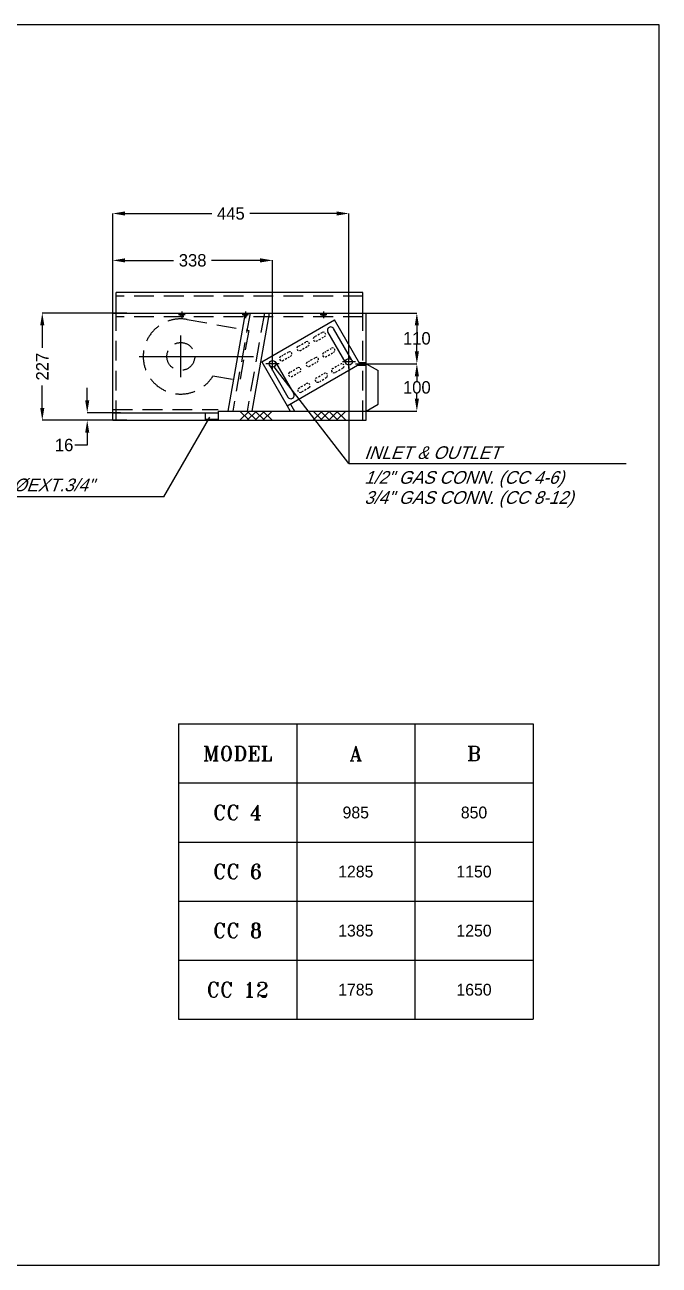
# Model space of a CAD drawing. Extents: x 462150 to 593348, y 35809 to 85242.
# Drawn here: x 475893 to 476966, y 48555 to 50655 of the extents above; entities that cross this region are included whole.
import ezdxf
from ezdxf.enums import TextEntityAlignment as Align

# ---------------------------------------------------------------- set-up
doc = ezdxf.new("R2010")
doc.units = 0
doc.header["$LTSCALE"] = 500
doc.header["$MEASUREMENT"] = 0
for name, pattern in [('CENTER', [2, 1.25, -0.25, 0.25, -0.25]), ('DASHDOT', [1, 0.5, -0.25, 0, -0.25]), ('DSH1', [0.101, 0.067, -0.034])]:
    doc.linetypes.add(name, pattern=pattern)
for name, color, linetype in [('M_AHU', 40, 'Continuous'), ('M_ARCH', 7, 'Continuous'), ('M_DISTANCE', 30, 'Continuous'), ('M_ROMANT120', 7, 'Continuous'), ('M_SIZE', 2, 'Continuous'), ('MLEROY80', 2, 'Continuous')]:
    doc.layers.add(name, color=color, linetype=linetype)
doc.styles.add('MLEROY80', font='stencil', dxfattribs={"oblique": 20, "height": 210})
doc.styles.add('romant', font='romant.shx', dxfattribs={"width": 0.8, "height": 500})
doc.dimstyles.new('M_A_HAMID', dxfattribs={"dimscale": 0, "dimtxt": 105, "dimasz": 105, "dimexe": 0.18, "dimexo": 0.625, "dimtad": 0, "dimtih": 1, "dimtoh": 1, "dimdec": 0, "dimzin": 0, "dimdsep": 46, "dimtxsty": 'Standard', "dimcen": 0.09, "dimclrt": 256, "dimadec": 0, "dimazin": 0, "dimtfac": 1, "dimtdec": 0, "dimtofl": 0, "dimtmove": 0, "dimatfit": 3, "dimfxl": 1, "dimtolj": 1, "dimtzin": 0, "dimarcsym": 0})

# ---------------------------------------------------------------- blocks, each defined once
blk = doc.blocks.new('*D577')
at = {"layer": 'Defpoints', "color": 0, "transparency": 16777216}
for p in [(476041.2, 50336), (476041.2, 50076.8), (476440.9, 50076.8)]:
    blk.add_point(p, dxfattribs=at)
at = {"layer": 'M_DISTANCE', "color": 0, "lineweight": -2, "transparency": 16777216}
for p, q in [((476041.2, 50077.4), (476041.2, 50336.2)), ((476062.2, 50336), (476209, 50336)), ((476419.9, 50336), (476273.2, 50336)), ((476440.9, 50077.4), (476440.9, 50336.2))]:
    blk.add_line(p, q, dxfattribs=at)
at = {"layer": 'M_DISTANCE', "color": 0, "transparency": 16777216}
for points in [[(476062.2, 50339.5), (476062.2, 50332.5), (476041.2, 50336)], [(476419.9, 50339.5), (476419.9, 50332.5), (476440.9, 50336)]]:
    blk.add_solid(points, dxfattribs=at)
at = {"layer": 'M_DISTANCE', "transparency": 16777216, "insert": (476241.1, 50336), "char_height": 21, "attachment_point": 5}
blk.add_mtext('\\A1;445', dxfattribs=at)
blk = doc.blocks.new('*D581')
at = {"layer": 'Defpoints', "color": 0, "transparency": 16777216}
for p in [(476041.2, 50256.6), (476041.2, 50091.4), (476311.6, 50091.4)]:
    blk.add_point(p, dxfattribs=at)
at = {"layer": 'M_DISTANCE', "color": 0, "lineweight": -2, "transparency": 16777216}
for p, q in [((476041.2, 50092), (476041.2, 50256.7)), ((476062.2, 50256.6), (476144.3, 50256.6)), ((476290.6, 50256.6), (476208.5, 50256.6)), ((476311.6, 50092), (476311.6, 50256.7))]:
    blk.add_line(p, q, dxfattribs=at)
at = {"layer": 'M_DISTANCE', "color": 0, "transparency": 16777216}
for points in [[(476062.2, 50260.1), (476062.2, 50253.1), (476041.2, 50256.6)], [(476290.6, 50260.1), (476290.6, 50253.1), (476311.6, 50256.6)]]:
    blk.add_solid(points, dxfattribs=at)
at = {"layer": 'M_DISTANCE', "transparency": 16777216, "insert": (476176.4, 50256.6), "char_height": 21, "attachment_point": 5}
blk.add_mtext('\\A1;338', dxfattribs=at)
blk = doc.blocks.new('*D583')
at = {"layer": 'Defpoints', "color": 0, "transparency": 16777216}
for p in [(475998.1, 49985.9), (476054.9, 49998.7), (476054.9, 49985.9)]:
    blk.add_point(p, dxfattribs=at)
at = {"layer": 'M_DISTANCE', "color": 0, "lineweight": -2, "transparency": 16777216}
for p, q in [((475998.1, 50019.7), (475998.1, 50040.7)), ((476054.3, 49998.7), (475997.9, 49998.7)), ((476054.3, 49985.9), (475997.9, 49985.9)), ((475998.1, 49964.9), (475998.1, 49943.9)), ((475998.1, 49943.9), (475977.1, 49943.9))]:
    blk.add_line(p, q, dxfattribs=at)
at = {"layer": 'M_DISTANCE', "color": 0, "transparency": 16777216}
for points in [[(475994.6, 50019.7), (476001.6, 50019.7), (475998.1, 49998.7)], [(475994.6, 49964.9), (476001.6, 49964.9), (475998.1, 49985.9)]]:
    blk.add_solid(points, dxfattribs=at)
at = {"layer": 'M_DISTANCE', "transparency": 16777216, "insert": (475959, 49943.9), "char_height": 21, "attachment_point": 5}
blk.add_mtext('\\A1;16', dxfattribs=at)
blk = doc.blocks.new('*D584')
at = {"layer": 'Defpoints', "color": 0, "transparency": 16777216}
for p in [(475922.1, 50167.5), (476065.8, 50167.5), (476065.8, 49985.9)]:
    blk.add_point(p, dxfattribs=at)
at = {"layer": 'M_DISTANCE', "color": 0, "lineweight": -2, "transparency": 16777216}
for p, q in [((476065.2, 50167.5), (475921.9, 50167.5)), ((475922.1, 50146.5), (475922.1, 50108.8)), ((475922.1, 50006.9), (475922.1, 50044.6)), ((476065.2, 49985.9), (475921.9, 49985.9))]:
    blk.add_line(p, q, dxfattribs=at)
at = {"layer": 'M_DISTANCE', "color": 0, "transparency": 16777216}
for points in [[(475918.6, 50146.5), (475925.6, 50146.5), (475922.1, 50167.5)], [(475918.6, 50006.9), (475925.6, 50006.9), (475922.1, 49985.9)]]:
    blk.add_solid(points, dxfattribs=at)
at = {"layer": 'M_DISTANCE', "transparency": 16777216, "insert": (475922.1, 50076.7), "char_height": 21, "attachment_point": 5, "rotation": 90}
blk.add_mtext('\\A1;227', dxfattribs=at)
blk = doc.blocks.new('M_ARROR')
at = {"color": 2}
blk.add_lwpolyline([(0, 0, 0, 0.7, 0), (0, 1.4, 0, 0, 0), (0, 2.45, 0, 0, 0), (0.35, 2.8, 0, 0, 0), (-0.35, 2.8, 0, 0, 0), (0, 3.15, 0, 0, 0), (0, 4.2, 0, 0, 0)], format="xyseb", dxfattribs=at)
blk = doc.blocks.new('*D585')
at = {"layer": 'Defpoints', "color": 0, "transparency": 16777216}
for p in [(476451.5, 50167.5), (476451.5, 50081.5), (476555.7, 50081.5)]:
    blk.add_point(p, dxfattribs=at)
at = {"layer": 'M_DISTANCE', "color": 0, "lineweight": -2, "transparency": 16777216}
for p, q in [((476452.2, 50167.5), (476555.9, 50167.5)), ((476555.7, 50146.5), (476555.7, 50135.6)), ((476555.7, 50102.5), (476555.7, 50113.4)), ((476452.2, 50081.5), (476555.9, 50081.5))]:
    blk.add_line(p, q, dxfattribs=at)
at = {"layer": 'M_DISTANCE', "color": 0, "transparency": 16777216}
for points in [[(476552.2, 50146.5), (476559.2, 50146.5), (476555.7, 50167.5)], [(476552.2, 50102.5), (476559.2, 50102.5), (476555.7, 50081.5)]]:
    blk.add_solid(points, dxfattribs=at)
at = {"layer": 'M_DISTANCE', "transparency": 16777216, "insert": (476555.7, 50124.5), "char_height": 21, "attachment_point": 5}
blk.add_mtext('\\A1;110', dxfattribs=at)
blk = doc.blocks.new('*D586')
at = {"layer": 'Defpoints', "color": 0, "transparency": 16777216}
for p in [(476467.5, 50081.5), (476555.7, 50081.5), (476467.5, 50001.5)]:
    blk.add_point(p, dxfattribs=at)
at = {"layer": 'M_DISTANCE', "color": 0, "lineweight": -2, "transparency": 16777216}
for p, q in [((476468.2, 50081.5), (476555.9, 50081.5)), ((476555.7, 50060.5), (476555.7, 50052.6)), ((476555.7, 50022.5), (476555.7, 50030.4)), ((476468.2, 50001.5), (476555.9, 50001.5))]:
    blk.add_line(p, q, dxfattribs=at)
at = {"layer": 'M_DISTANCE', "color": 0, "transparency": 16777216}
for points in [[(476552.2, 50060.5), (476559.2, 50060.5), (476555.7, 50081.5)], [(476552.2, 50022.5), (476559.2, 50022.5), (476555.7, 50001.5)]]:
    blk.add_solid(points, dxfattribs=at)
at = {"layer": 'M_DISTANCE', "transparency": 16777216, "insert": (476555.7, 50041.5), "char_height": 21, "attachment_point": 5}
blk.add_mtext('\\A1;100', dxfattribs=at)
blk = doc.blocks.new('M_ARRO')
at = {"color": 2}
blk.add_lwpolyline([(0, 6, 0, 1, 0), (0, 4, 0, 0, 0), (0, 0, 0, 0, 0)], format="xyseb", dxfattribs=at)
blk = doc.blocks.new('MECH-A')
for p, q in [((1, 1), (0, 1)), ((1, 0), (1, 1)), ((0, 0), (1, 0))]:
    blk.add_line(p, q)

msp = doc.modelspace()

# ---------------------------------------------------------------- linework, layer by layer
at = {"color": 2, "linetype": 'DASHDOT'}
for p, q in [((476156.4, 50058.7), (476156.4, 50129.3)), ((476086, 50093.9), (476279.2, 50093.9))]:
    msp.add_line(p, q, dxfattribs=at)
at = {"layer": 'M_AHU'}
for p, q in [((476464.4, 50202), (476046.8, 50202)), ((476046.8, 50161.3), (476046.8, 50202)), ((476464.4, 50161.3), (476464.4, 50202)), ((476041.2, 50167.5), (476470, 50167.5)), ((476041.2, 49985.9), (476041.2, 50167.5)), ((476265.4, 50167.5), (476236.1, 50001.5)), ((476306, 50167.5), (476276.7, 50001.5)), ((476293.2, 50085.1), (476416.2, 50156.1)), ((476459.3, 50081.3), (476416.2, 50156.1)), ((476470, 49985.9), (476470, 50167.5)), ((476293.2, 50085.1), (476336.4, 50010.3)), ((476336.4, 50010.3), (476459.3, 50081.3)), ((476456, 50079.4), (476470, 50079.4)), ((476457.9, 50083.7), (476470, 50083.7)), ((476470, 50081.5), (476490, 50070)), ((476490, 50013.1), (476490, 50070)), ((476219.4, 50001.5), (476470, 50001.5)), ((476219.4, 50001.5), (476219.4, 49985.9)), ((476336.4, 50010.3), (476341.5, 50001.5)), ((476341.7, 50013.4), (476348.5, 50001.5)), ((476470, 50001.5), (476490, 50013.1)), ((476041.2, 49998.7), (476219.4, 49998.7)), ((476041.2, 49985.9), (476470, 49985.9)), ((476197.8, 49998.7), (476197.8, 49987)), ((476219.4, 49987), (476197.8, 49987))]:
    msp.add_line(p, q, dxfattribs=at)
at = {"layer": 'M_AHU', "color": 2, "linetype": 'DSH1'}
for p, q in [((476464.4, 50195.8), (476046.8, 50195.8)), ((476464.4, 50161.3), (476046.8, 50161.3)), ((476046.8, 49985.9), (476046.8, 50161.3)), ((476167.4, 50156.5), (476271.3, 50138.1)), ((476273.5, 50167.5), (476244.2, 50001.5)), ((476297.8, 50167.5), (476268.6, 50001.5)), ((476464.4, 49985.9), (476464.4, 50161.3)), ((476271.3, 50138.1), (476256.3, 50053.1)), ((476210.8, 50061.1), (476256.3, 50053.1)), ((476041.2, 50004.3), (476219.4, 50004.3))]:
    msp.add_line(p, q, dxfattribs=at)
at = {"layer": 'M_AHU', "color": 2, "linetype": 'CENTER'}
for p, q in [((476158, 50170), (476158, 50158.8)), ((476265.6, 50170), (476265.6, 50158.8)), ((476398, 50170), (476398, 50158.8)), ((476163.6, 50164.4), (476152.4, 50164.4)), ((476271.2, 50164.4), (476260, 50164.4)), ((476403.6, 50164.4), (476392.4, 50164.4)), ((476311.6, 50070.3), (476311.6, 50092.7)), ((476440.9, 50073.6), (476440.9, 50096)), ((476322.8, 50081.5), (476300.4, 50081.5)), ((476452.1, 50084.8), (476429.7, 50084.8))]:
    msp.add_line(p, q, dxfattribs=at)
at = {"layer": 'M_AHU', "color": 2}
for p, q in [((476382.5, 50127), (476383.5, 50127.5)), ((476384.4, 50128.1), (476386.4, 50129.2)), ((476388.2, 50130.3), (476391.2, 50132)), ((476393.4, 50133.3), (476395.4, 50134.4)), ((476399.3, 50127.6), (476399.6, 50127.8)), ((476436.1, 50082), (476405.2, 50135.6)), ((476445.8, 50087.6), (476414.9, 50141.2)), ((476354.8, 50111), (476355.7, 50111.5)), ((476356.7, 50112.1), (476358.7, 50113.2)), ((476360.5, 50114.3), (476363.5, 50116)), ((476362.4, 50106.3), (476365.3, 50108)), ((476365.7, 50117.3), (476367.7, 50118.4)), ((476367.6, 50109.3), (476369.9, 50110.6)), ((476371.6, 50111.6), (476371.9, 50111.8)), ((476386.4, 50120.2), (476388, 50121.1)), ((476390.1, 50122.3), (476393, 50124)), ((476395.3, 50125.3), (476397.6, 50126.6)), ((476408.9, 50106.5), (476410.8, 50107.7)), ((476325.1, 50093.9), (476326.1, 50094.4)), ((476327.1, 50095), (476329, 50096.1)), ((476329, 50087.1), (476330.6, 50088)), ((476330.8, 50097.1), (476333.9, 50098.9)), ((476332.7, 50089.2), (476335.6, 50090.9)), ((476336.1, 50100.2), (476338, 50101.3)), ((476337.9, 50092.2), (476340.2, 50093.5)), ((476341.9, 50094.5), (476342.3, 50094.7)), ((476358.7, 50104.2), (476360.3, 50105.1)), ((476372.2, 50085.3), (476374.1, 50086.5)), ((476375.9, 50087.5), (476379, 50089.3)), ((476381.2, 50090.5), (476383.1, 50091.7)), ((476387, 50084.9), (476387.4, 50085.1)), ((476397.9, 50100.2), (476398.9, 50100.8)), ((476399.9, 50101.3), (476401.8, 50102.5)), ((476401.8, 50093.4), (476403.5, 50094.4)), ((476403.6, 50103.5), (476406.7, 50105.3)), ((476405.5, 50095.6), (476408.4, 50097.2)), ((476410.7, 50098.6), (476413, 50099.9)), ((476414.7, 50100.9), (476415.1, 50101.1)), ((476306.8, 50078.7), (476337.7, 50025.2)), ((476316.5, 50084.3), (476347.4, 50030.8)), ((476340.6, 50067.1), (476341.5, 50067.7)), ((476342.5, 50068.2), (476344.5, 50069.3)), ((476346.3, 50070.4), (476349.3, 50072.1)), ((476348.2, 50062.4), (476351.1, 50064.1)), ((476351.5, 50073.4), (476353.5, 50074.5)), ((476353.4, 50065.4), (476355.7, 50066.8)), ((476357.4, 50067.8), (476357.7, 50068)), ((476370.2, 50084.2), (476371.2, 50084.8)), ((476374.1, 50077.4), (476375.7, 50078.4)), ((476377.8, 50079.6), (476380.7, 50081.2)), ((476383, 50082.6), (476385.3, 50083.9)), ((476398.6, 50064.9), (476398.9, 50065.1)), ((476413.4, 50073.5), (476415, 50074.4)), ((476417.1, 50075.6), (476420, 50077.3)), ((476417.3, 50066.7), (476418.3, 50067.2)), ((476419.3, 50067.8), (476421.2, 50068.9)), ((476422.3, 50078.6), (476424.5, 50079.9)), ((476423, 50070), (476426, 50071.7)), ((476426.3, 50080.9), (476426.6, 50081.1)), ((476428.3, 50073), (476430.2, 50074.1)), ((476344.5, 50060.3), (476346.1, 50061.2)), ((476359.7, 50042.5), (476362.6, 50044.1)), ((476364.9, 50045.5), (476367.2, 50046.8)), ((476368.9, 50047.8), (476369.3, 50048)), ((476385.7, 50057.5), (476387.3, 50058.4)), ((476389.4, 50059.6), (476392.3, 50061.3)), ((476389.6, 50050.7), (476390.6, 50051.2)), ((476391.5, 50051.8), (476393.5, 50052.9)), ((476394.5, 50062.6), (476396.8, 50063.9)), ((476395.3, 50054), (476398.3, 50055.7)), ((476400.5, 50057), (476402.5, 50058.1)), ((476356, 50040.3), (476357.6, 50041.3)), ((476359.9, 50033.5), (476360.9, 50034.1)), ((476361.9, 50034.7), (476363.8, 50035.8)), ((476365.6, 50036.8), (476368.7, 50038.6)), ((476370.9, 50039.9), (476372.8, 50041)), ((476256.1, 49985.9), (476271.8, 50001.5)), ((476271.8, 49985.9), (476256.1, 50001.5)), ((476268.9, 49985.9), (476284.6, 50001.5)), ((476284.6, 49985.9), (476268.9, 50001.5)), ((476282.3, 49985.9), (476298, 50001.5)), ((476298, 49985.9), (476282.3, 50001.5)), ((476295.1, 49985.9), (476310.7, 50001.5)), ((476310.7, 49985.9), (476295.1, 50001.5)), ((476380.1, 49985.9), (476395.8, 50001.5)), ((476395.8, 49985.9), (476380.1, 50001.5)), ((476392.5, 49985.9), (476408.2, 50001.5)), ((476408.2, 49985.9), (476392.5, 50001.5)), ((476406.7, 49985.9), (476422.3, 50001.5)), ((476422.3, 49985.9), (476406.7, 50001.5)), ((476419.8, 49985.9), (476435.4, 50001.5)), ((476435.4, 49985.9), (476419.8, 50001.5))]:
    msp.add_line(p, q, dxfattribs=at)
for centre, radius in [((476158, 50164.4), 2.8), ((476265.6, 50164.4), 2.8), ((476398, 50164.4), 2.8), ((476311.6, 50081.5), 5.6), ((476440.9, 50084.8), 5.6)]:
    msp.add_circle(centre, radius, dxfattribs=at)
at = {"layer": 'M_AHU', "color": 2, "linetype": 'DSH1'}
msp.add_circle((476156.4, 50093.9), 23.6, dxfattribs=at)
msp.add_arc((476156.4, 50093.9), 63.6, 80, 328.9581, dxfattribs=at)
at = {"layer": 'M_AHU', "color": 2}
for centre, radius, start, end in [((476397.7, 50131.2), 3.92, 61.7787, 120), ((476397.7, 50131.2), 3.92, 300, 331.3125), ((476397.7, 50131.2), 3.92, 357.3625, 37.1346), ((476410, 50138.4), 5.6, 30, 210), ((476356.7, 50107.6), 3.92, 120, 174.0823), ((476356.7, 50107.6), 3.92, 201.0824, 247.5918), ((476370, 50115.2), 3.92, 61.7787, 120), ((476370, 50115.2), 3.92, 300, 331.3125), ((476370, 50115.2), 3.92, 357.3625, 37.1346), ((476384.4, 50123.6), 3.92, 120, 174.0823), ((476384.4, 50123.6), 3.92, 201.0824, 247.5918), ((476384.4, 50123.6), 3.92, 276.3756, 300), ((476413.1, 50104.5), 3.92, 61.7787, 120), ((476413.1, 50104.5), 3.92, 357.3625, 37.1346), ((476327.1, 50090.5), 3.92, 120, 174.0823), ((476327.1, 50090.5), 3.92, 201.0824, 247.5918), ((476327.1, 50090.5), 3.92, 276.3756, 300), ((476340.3, 50098.1), 3.92, 61.7787, 120), ((476340.3, 50098.1), 3.92, 300, 331.3125), ((476340.3, 50098.1), 3.92, 357.3625, 37.1346), ((476356.7, 50107.6), 3.92, 276.3756, 300), ((476385.4, 50088.5), 3.92, 61.7787, 120), ((476385.4, 50088.5), 3.92, 300, 331.3125), ((476385.4, 50088.5), 3.92, 357.3625, 37.1346), ((476399.9, 50096.8), 3.92, 120, 174.0823), ((476399.9, 50096.8), 3.92, 201.0824, 247.5918), ((476399.9, 50096.8), 3.92, 276.3756, 300), ((476413.1, 50104.5), 3.92, 300, 331.3125), ((476342.5, 50063.7), 3.92, 120, 174.0823), ((476355.8, 50071.4), 3.92, 61.7787, 120), ((476355.8, 50071.4), 3.92, 300, 331.3125), ((476355.8, 50071.4), 3.92, 357.3625, 37.1346), ((476372.2, 50080.8), 3.92, 120, 174.0823), ((476372.2, 50080.8), 3.92, 201.0824, 247.5918), ((476372.2, 50080.8), 3.92, 276.3756, 300), ((476400.9, 50061.7), 3.92, 88.6875, 120), ((476400.9, 50061.7), 3.92, 22.8654, 62.6375), ((476415.3, 50070.1), 3.92, 172.4082, 218.9176), ((476415.3, 50070.1), 3.92, 120, 143.6244), ((476415.3, 50070.1), 3.92, 245.9177, 300), ((476428.6, 50077.7), 3.92, 88.6875, 120), ((476428.6, 50077.7), 3.92, 22.8654, 62.6375), ((476428.6, 50077.7), 3.92, 300, 358.2213), ((476342.5, 50063.7), 3.92, 201.0824, 247.5918), ((476342.5, 50063.7), 3.92, 276.3756, 300), ((476371.2, 50044.6), 3.92, 88.6875, 120), ((476371.2, 50044.6), 3.92, 22.8654, 62.6375), ((476371.2, 50044.6), 3.92, 300, 358.2213), ((476387.6, 50054.1), 3.92, 172.4082, 218.9176), ((476387.6, 50054.1), 3.92, 120, 143.6244), ((476387.6, 50054.1), 3.92, 245.9177, 300), ((476400.9, 50061.7), 3.92, 300, 358.2213), ((476342.5, 50028), 5.6, 210, 30), ((476358, 50036.9), 3.92, 172.4082, 218.9176), ((476358, 50036.9), 3.92, 120, 143.6244), ((476358, 50036.9), 3.92, 245.9177, 300)]:
    msp.add_arc(centre, radius, start, end, dxfattribs=at)
at = {"layer": 'M_ARCH'}
for p, q in [((476352.4, 49471.9), (476352.4, 48971.9)), ((476552.4, 49471.9), (476552.4, 48971.9)), ((476152.4, 49371.9), (476752.4, 49371.9)), ((476152.4, 49271.9), (476752.4, 49271.9)), ((476152.4, 49171.9), (476752.4, 49171.9)), ((476152.4, 49071.9), (476752.4, 49071.9))]:
    msp.add_line(p, q, dxfattribs=at)
at = {"layer": 'M_ROMANT120'}
for p, q in [((476152.4, 49471.9), (476152.4, 48971.9)), ((476152.4, 49471.9), (476752.4, 49471.9)), ((476752.4, 49471.9), (476752.4, 48971.9)), ((476152.4, 48971.9), (476752.4, 48971.9))]:
    msp.add_line(p, q, dxfattribs=at)
at = {"layer": 'M_SIZE'}
for p, q in [((476440.9, 49912.7), (476314.2, 50076.6)), ((476440.9, 50076.9), (476440.9, 49912.7)), ((476127.8, 49856.5), (476205.4, 49990.9)), ((476440.9, 49912.7), (476909.7, 49912.7))]:
    msp.add_line(p, q, dxfattribs=at)
at = {"layer": 'MLEROY80'}
msp.add_line((476127.8, 49856.5), (475681.2, 49856.5), dxfattribs=at)

# ---------------------------------------------------------------- block references
at = {"xscale": 2970, "yscale": 2100, "zscale": 2970}
msp.add_blockref('MECH-A', (473995.6, 48555.4), dxfattribs=at)
at = {"layer": 'M_AHU'}
for name, p, xscale, yscale, zscale, rotation in [('M_ARRO', (476445.7, 50041.5), 12.80000000000291, 12.80000000000291, 12.80000000000291, 270), ('M_ARROR', (476337.9, 49974.2), 16, 16, 16, 180)]:
    msp.add_blockref(name, p, dxfattribs=dict(at, xscale=xscale, yscale=yscale, zscale=zscale, rotation=rotation))

# ---------------------------------------------------------------- texts
at = {"layer": 'M_ARCH'}
for s, p in [('985', (476452.4, 49321.9)), ('850', (476652.4, 49321.9)), ('1285', (476452.4, 49221.9)), ('1150', (476652.4, 49221.9)), ('1385', (476452.4, 49121.9)), ('1250', (476652.4, 49121.9)), ('1785', (476452.4, 49021.9)), ('1650', (476652.4, 49021.9))]:
    msp.add_text(s, height=20, dxfattribs=at).set_placement(p, align=Align.MIDDLE)
at = {"layer": 'M_ROMANT120', "style": 'romant'}
for s, p in [('MODEL', (476252.4, 49421.9)), ('A', (476452.4, 49421.9)), ('B', (476652.4, 49421.9)), ('CC 4', (476252.4, 49321.9)), ('CC 6', (476252.4, 49221.9)), ('CC 8', (476252.4, 49121.9)), ('CC 12', (476252.4, 49021.9))]:
    msp.add_text(s, height=25, dxfattribs=at).set_placement(p, align=Align.MIDDLE)
at = {"layer": 'MLEROY80', "style": 'MLEROY80', "oblique": 20}
for s, p in [('INLET & OUTLET', (476466.6, 49920.4)), ('1/2" GAS CONN. (CC 4-6)', (476466.6, 49878.4)), ('DRAIN TUBE %%CEXT.3/4"', (475690.5, 49865.7)), ('3/4" GAS CONN. (CC 8-12)', (476466.6, 49844.4))]:
    msp.add_text(s, height=21.5, dxfattribs=at).set_placement(p)

# ---------------------------------------------------------------- dimensions: what is measured, and where the dimension line sits
at = {"layer": 'M_DISTANCE'}
for p1, p2, distance, text, picture, middle in [((476440.9, 50076.8), (476041.2, 50076.8), -259.2, '445', '*D577', (476241.1, 50336)), ((476311.6, 50091.4), (476041.2, 50091.4), -165.2, '338', '*D581', (476176.4, 50256.6)), ((476451.5, 50167.5), (476451.5, 50081.5), 104.1, '110', '*D585', (476555.7, 50124.5)), ((476467.5, 50001.5), (476467.5, 50081.5), -88.1, '100', '*D586', (476555.7, 50041.5)), ((476054.9, 49998.7), (476054.9, 49985.9), -56.8, '16', '*D583', (475959, 49943.9))]:
    dim = msp.add_aligned_dim(p1=p1, p2=p2, distance=distance, text=text, dimstyle='M_A_HAMID', override={"dimscale": 1, "dimtxt": 21, "dimasz": 21}, dxfattribs=at)
    dim.commit()
    dim.dimension.update_dxf_attribs({"geometry": picture, "text_midpoint": middle})
dim = msp.add_aligned_dim(p1=(476065.8, 49985.9), p2=(476065.8, 50167.5), distance=143.7, text='227', dimstyle='M_A_HAMID', override={"dimscale": 1, "dimtxt": 21, "dimasz": 21}, dxfattribs=at)
dim.commit()
dim.dimension.update_dxf_attribs({"geometry": '*D584', "text_midpoint": (475922.1, 50076.7), "text_rotation": 90})

doc.saveas('drawing.dxf')
